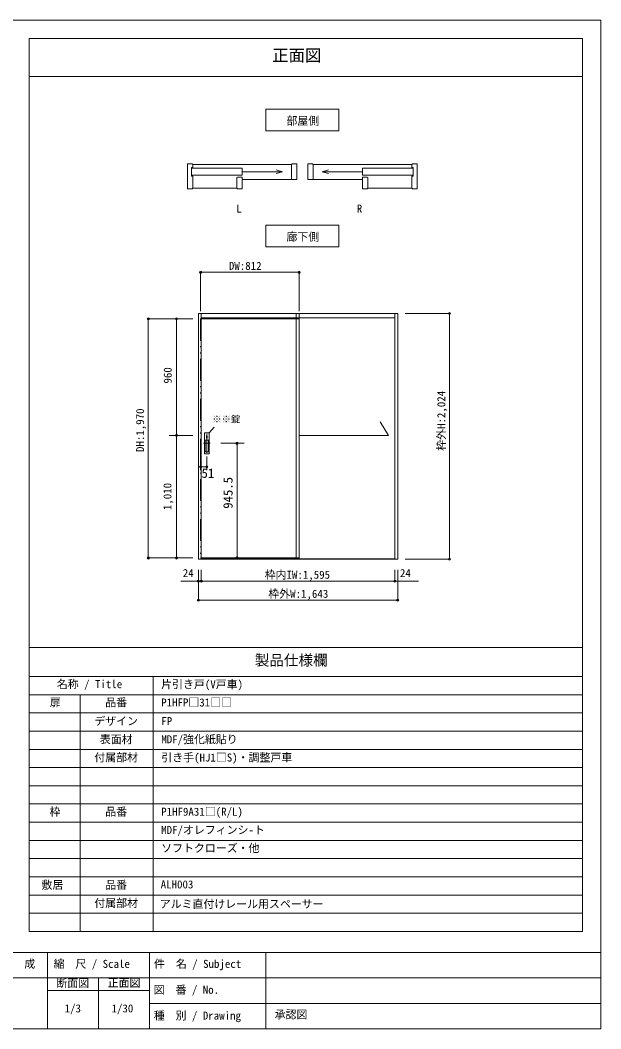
# Model space of a CAD drawing. Units: millimetres on the paper, enlarged 10 times, with parts at other scales. Extents: x -2000 to 2000, y -1385 to 1385.
# Drawn here: x 405 to 2000, y -1385 to 1385 of the extents above; entities that cross this region are included whole.
import ezdxf
from ezdxf.enums import TextEntityAlignment as Align

# ---------------------------------------------------------------- set-up
doc = ezdxf.new("R2010")
doc.units = ezdxf.units.MM
doc.header["$LTSCALE"] = 10
doc.header["$PDMODE"] = 32
doc.header["$PDSIZE"] = 6
doc.linetypes.add('DASHED_DOUBLE_DOTTED', pattern=[11, 6, -1.5, 0.25, -1.5, 0.25, -1.5])
doc.layers.add('1-1_0', color=7, linetype='Continuous', lineweight=18)
doc.layers.add('3-0', color=7, linetype='Continuous', lineweight=20)
doc.styles.add('ＭＳ ゴシック', font='')
doc.styles.get('ＭＳ ゴシック').set_extended_font_data('MS Gothic')

msp = doc.modelspace()

# ---------------------------------------------------------------- linework, layer by layer
at = {"layer": '1-1_0'}
for p, q in [((1950, 1335), (430, 1335)), ((430, -337.5), (430, 1335)), ((1950, -1117.5), (1950, 1335)), ((430, 1230), (1950, 1230)), ((430, -1117.5), (430, -337.5)), ((430, -337.5), (1950, -337.5)), ((430, -417.5), (1950, -417.5)), ((770, -1117.5), (770, -417.5)), ((430, -467.5), (1950, -467.5)), ((570, -1117.5), (570, -467.5)), ((430, -517.5), (1950, -517.5)), ((430, -567.5), (1950, -567.5)), ((430, -617.5), (1950, -617.5)), ((430, -667.5), (1950, -667.5)), ((430, -717.5), (1950, -717.5)), ((430, -767.5), (1950, -767.5)), ((430, -817.5), (1950, -817.5)), ((430, -867.5), (1950, -867.5)), ((430, -917.5), (1950, -917.5)), ((430, -967.5), (1950, -967.5)), ((430, -1017.5), (1950, -1017.5))]:
    msp.add_line(p, q, dxfattribs=at)
at = {"layer": '1-1_0', "lineweight": 20}
for p, q in [((430, -1067.5), (1950, -1067.5)), ((430, -1117.5), (1950, -1117.5)), ((2000, -1175), (-2000, -1175)), ((2000, -1175), (-2000, -1175)), ((480, -1175), (480, -1385)), ((760, -1175), (760, -1385)), ((1080, -1175), (1080, -1385)), ((2000, -1245), (-1190, -1245)), ((2000, -1245), (-1190, -1245)), ((620, -1245), (620, -1385)), ((760, -1280), (480, -1280)), ((2000, -1315), (760, -1315)), ((2000, -1315), (760, -1315)), ((-2000, -1385), (2000, -1385)), ((-2000, -1385), (2000, -1385))]:
    msp.add_line(p, q, dxfattribs=at)
at = {"layer": '1-1_0'}
msp.add_lwpolyline([(2000, -1385), (2000, 1385), (-2000, 1385), (-2000, -1385)], dxfattribs=at)
at = {"layer": '1-1_0', "lineweight": 20}
for points in [[(430, 1230), (1950, 1230), (430, 1230)], [(430, 1230), (430, -337.5), (430, 1230)]]:
    msp.add_lwpolyline(points, dxfattribs=at)
msp.add_lwpolyline([(430, 1230), (1950, 1230), (1950, -337.5), (430, -337.5)], close=True, dxfattribs=at)
at = {"layer": '3-0'}
for p, q in [((877.36, 990.19), (864.46, 990.19)), ((864.46, 921.79), (864.46, 990.19)), ((875.86, 980.59), (875.86, 957.04)), ((878.86, 980.59), (875.86, 980.59)), ((875.86, 978.79), (1014.87, 978.79)), ((878.86, 988.39), (1150.66, 988.39)), ((1014.87, 978.79), (1014.87, 958.99)), ((1125.21, 968.89), (1107.82, 973.55)), ((1150.66, 988.69), (1150.66, 947.59)), ((1165.06, 947.59), (1165.06, 990.19)), ((1195.06, 947.59), (1195.06, 990.19)), ((1209.46, 988.69), (1209.46, 947.59)), ((1481.26, 988.39), (1209.46, 988.39)), ((1234.91, 968.89), (1252.3, 973.55)), ((1484.26, 978.79), (1345.25, 978.79)), ((1345.25, 978.79), (1345.25, 958.99)), ((1481.26, 980.59), (1484.26, 980.59)), ((1482.76, 990.19), (1495.66, 990.19)), ((1484.26, 980.59), (1484.26, 957.04)), ((1495.66, 921.79), (1495.66, 990.19)), ((1014.87, 958.99), (875.86, 958.99)), ((875.86, 957.04), (878.86, 957.04)), ((1014.87, 968.89), (1125.21, 968.89)), ((1014.87, 921.79), (1014.87, 954.19)), ((1014.87, 947.59), (1165.06, 947.59)), ((1125.21, 968.89), (1107.82, 964.23)), ((1345.25, 947.59), (1195.06, 947.59)), ((1234.91, 968.89), (1252.3, 964.23)), ((1345.25, 968.89), (1234.91, 968.89)), ((1345.25, 958.99), (1484.26, 958.99)), ((1345.25, 921.79), (1345.25, 954.19)), ((1484.26, 957.04), (1481.26, 957.04)), ((877.36, 921.79), (864.46, 921.79)), ((878.86, 923.59), (1000.47, 923.59)), ((1481.26, 923.59), (1359.65, 923.59)), ((1482.76, 921.79), (1495.66, 921.79)), ((902.41, 579.59), (894.41, 579.59)), ((900.75, 564.82), (1171.41, 564.82)), ((902.41, 579.59), (1163.41, 579.59)), ((902.41, 567.59), (1163.41, 567.59)), ((1171.41, 579.59), (1163.41, 579.59)), ((1171.41, -93.85), (1171.41, 579.59)), ((1171.41, 579.59), (1442.08, 579.59)), ((1171.41, 569.92), (1171.41, -93.08)), ((1171.41, 567.59), (1171.41, -94.08)), ((1171.41, 567.59), (1434.08, 567.59)), ((1171.41, 564.82), (1171.41, -94.18)), ((1434.08, 579.59), (1434.08, 571.59)), ((1442.08, 579.59), (1434.08, 579.59)), ((1416.36, 244.09), (1393.8, 281.81)), ((908.5, 223.15), (926.78, 223.15)), ((917.75, 249.25), (917.75, 196.98)), ((917.75, 249.25), (917.75, 196.98)), ((917.75, 249.25), (917.75, 196.98)), ((1171.41, 244.09), (1416.36, 244.09)), ((900.75, -91.85), (1171.41, -91.85)), ((902.41, -94.18), (1434.08, -94.18)), ((902.41, -95.08), (1434.08, -95.08))]:
    msp.add_line(p, q, dxfattribs=at)
at = {"layer": '3-0', "color": 4, "lineweight": 9}
for p, q in [((900.75, 692.67), (900.75, 585.51)), ((900.75, 692.67), (1171.41, 692.67)), ((1171.41, 692.67), (1171.41, 585.51)), ((757.03, 564.82), (873.81, 564.82)), ((757.03, 564.82), (757.03, -91.85)), ((814.52, 564.82), (878.98, 564.82)), ((834.52, 223.15), (834.52, 564.82)), ((1462.93, 579.59), (1584.27, 579.59)), ((1584.27, 579.59), (1584.27, -95.08)), ((938.27, 267.59), (924.41, 251.99)), ((814.52, 244.82), (878.98, 244.82)), ((834.52, -91.85), (834.52, 223.15)), ((1020.64, 223.15), (956.18, 223.15)), ((1000.64, -91.85), (1000.64, 223.15)), ((900.75, 149.37), (900.75, 186.83)), ((917.75, 149.37), (917.75, 186.83)), ((917.75, 158.52), (900.75, 158.52)), ((757.03, -91.85), (873.81, -91.85)), ((814.52, -91.85), (878.98, -91.85)), ((1028.75, -91.85), (935.41, -91.85)), ((1028.75, -91.85), (935.41, -91.85)), ((1028.75, -91.85), (935.41, -91.85)), ((1020.64, -91.85), (956.18, -91.85)), ((1462.93, -95.08), (1584.27, -95.08)), ((894.41, -124.9), (894.41, -155.57)), ((894.41, -124.9), (894.41, -155.57)), ((902.41, -124.9), (902.41, -155.57)), ((1434.08, -155.57), (1434.08, -124.9)), ((1442.08, -124.9), (1442.08, -155.57)), ((902.41, -155.57), (845.88, -155.57)), ((894.41, -155.57), (894.41, -207.9)), ((902.41, -155.57), (1499.08, -155.57)), ((1434.08, -155.57), (1490.61, -155.57)), ((1442.08, -207.9), (1442.08, -155.57)), ((894.41, -207.9), (1442.08, -207.9))]:
    msp.add_line(p, q, dxfattribs=at)
at = {"layer": '3-0', "linetype": 'DASHED_DOUBLE_DOTTED'}
msp.add_line((900.75, 564.82), (900.75, -91.85), dxfattribs=at)
at = {"layer": '3-0', "color": 3}
for p, q in [((922.08, 231.99), (913.41, 231.99)), ((913.41, 231.99), (913.41, 199.32)), ((916.91, 243.65), (916.91, 236.99)), ((918.58, 243.65), (916.91, 243.65)), ((918.58, 236.99), (916.91, 236.99)), ((918.41, 243.49), (917.08, 243.49)), ((917.08, 243.49), (917.08, 240.32)), ((918.41, 240.32), (917.08, 240.32)), ((917.41, 242.82), (917.41, 240.99)), ((918.08, 240.99), (917.41, 240.99)), ((918.41, 240.32), (918.41, 243.49)), ((918.58, 236.99), (918.58, 243.65)), ((922.08, 199.32), (922.08, 231.99)), ((922.08, 199.32), (913.41, 199.32))]:
    msp.add_line(p, q, dxfattribs=at)
at = {"layer": '3-0'}
for points in [[(1080.06, 1140.93), (1280.06, 1140.93), (1280.06, 1080.93), (1080.06, 1080.93)], [(1080.06, 762.25), (1280.06, 762.25), (1280.06, 822.25), (1080.06, 822.25)]]:
    msp.add_lwpolyline(points, close=True, dxfattribs=at)
for points in [[(877.36, 990.19), (878.86, 988.69), (878.86, 980.59)], [(1150.66, 988.69), (1152.16, 990.19), (1165.06, 990.19)], [(1209.46, 988.69), (1207.96, 990.19), (1195.06, 990.19)], [(1482.76, 990.19), (1481.26, 988.69), (1481.26, 980.59)], [(877.36, 921.79), (878.86, 923.29), (878.86, 957.04)], [(1000.47, 923.29), (1000.47, 952.69), (1001.97, 954.19), (1014.87, 954.19)], [(1359.65, 923.29), (1359.65, 952.69), (1358.15, 954.19), (1345.25, 954.19)], [(1482.76, 921.79), (1481.26, 923.29), (1481.26, 957.04)], [(1000.47, 923.29), (1001.97, 921.79), (1014.87, 921.79)], [(1359.65, 923.29), (1358.15, 921.79), (1345.25, 921.79)], [(902.41, -95.08), (902.41, 579.59), (894.41, 579.59)], [(894.41, 579.59), (894.41, -95.08), (902.41, -95.08)], [(1163.41, 579.59), (1163.41, -94.18), (1171.41, -94.18)], [(1163.41, 567.59), (1171.41, 567.59), (1171.41, -94.08)], [(1434.08, 579.59), (1434.08, -95.08), (1442.08, -95.08), (1442.08, 579.59)]]:
    msp.add_lwpolyline(points, dxfattribs=at)
at = {"layer": '3-0', "color": 3}
msp.add_lwpolyline([(911.08, 194.32), (924.41, 194.32), (924.41, 251.99), (911.08, 251.99)], close=True, dxfattribs=at)
msp.add_lwpolyline([(918.08, 240.99), (918.08, 242.82), (917.41, 242.82)], dxfattribs=at)
at = {"layer": '3-0', "color": 4}
for p in [(900.75, 692.67), (1171.41, 692.67), (1584.27, 579.59), (757.03, 564.82), (834.52, 564.82), (834.52, 244.82), (1000.64, 223.15), (900.75, 158.52), (917.75, 158.52), (757.03, -91.85), (834.52, -91.85), (1000.64, -91.85), (1584.27, -95.08), (894.41, -155.57), (902.41, -155.57), (1434.08, -155.57), (894.41, -207.9), (1442.08, -207.9)]:
    msp.add_point(p, dxfattribs=at)
at = {"layer": '3-0'}
msp.add_point((900.75, 158.52), dxfattribs=at)

# ---------------------------------------------------------------- texts
at = {"layer": '1-1_0', "style": 'ＭＳ ゴシック'}
for s, height, p in [('正面図', 32.99, (1097.24, 1261.98)), ('製品仕様欄', 29.33, (1049.4, -396.07)), ('名称 / Title', 21.99, (505.64, -456.06)), ('片引き戸(V戸車)', 21.99, (792.33, -456.36)), ('扉', 21.99, (486.33, -506.36)), ('品番', 21.99, (638.67, -506.36)), ('P1HFP□31□□', 21.99, (792.33, -506.36)), ('デザイン', 21.99, (608.75, -557.5)), ('FP', 21.99, (792.7, -557.5)), ('表面材', 21.99, (623.75, -607.5)), ('MDF/強化紙貼り', 21.99, (792.7, -607.5)), ('付属部材', 21.99, (608.75, -657.5)), ('引き手(HJ1□S)・調整戸車', 21.99, (792.7, -657.5)), ('枠', 21.99, (485.67, -806.36)), ('品番', 21.99, (638.67, -806.36)), ('P1HF9A31□(R/L)', 21.99, (792.33, -806.36)), ('MDF/オレフィンシ-ト', 21.99, (792.33, -856.36)), ('ソフトクローズ・他', 21.99, (792.33, -906.36)), ('敷居', 21.99, (463.65, -1007.36)), ('品番', 21.99, (638.75, -1007.5)), ('ALH003', 21.99, (791.06, -1005.99)), ('付属部材', 21.99, (608.75, -1057.5)), ('アルミ直付けレール用スペーサー', 21.99, (788.47, -1059.75)), ('作\u3000成', 21.99, (356.17, -1224.21)), ('縮\u3000尺 / Scale', 21.99, (496.68, -1224.21)), ('件\u3000名 / Subject', 21.99, (772.61, -1224.24)), ('断面図', 21.99, (504.6, -1277.15)), ('正面図', 21.99, (645.4, -1276.44)), ('図\u3000番 / No.', 21.99, (771.77, -1295.35)), ('1/3', 21.99, (527.17, -1346.45)), ('1/30', 21.99, (655.92, -1346.45)), ('種\u3000別 / Drawing', 21.99, (771.94, -1366.29)), ('承認図', 21.99, (1104.03, -1363.1))]:
    msp.add_text(s, height=height, dxfattribs=at).set_placement(p, align=Align.BOTTOM_LEFT)
at = {"layer": '3-0', "style": 'ＭＳ ゴシック'}
for s, height, p in [('部屋側', 21.99, (1136.46, 1090.93)), ('L', 21.99, (998.92, 850.05)), ('R', 21.99, (1329.52, 850.05)), ('廊下側', 21.99, (1136.46, 772.25)), ('DW:812', 21.99, (978.29, 692.67)), ('※※錠', 18.33, (932.69, 274.49)), ('51', 25.66, (903.28, 120.44)), ('24', 21.99, (851.55, -150.9)), ('枠内IW:1,595', 21.99, (1076.62, -155.57)), ('24', 21.99, (1448.28, -150.9)), ('枠外W:1,643', 21.99, (1086.62, -207.9))]:
    msp.add_text(s, height=height, dxfattribs=at).set_placement(p, align=Align.BOTTOM_LEFT)
for s, height, p in [('960', 21.99, (827.78, 387.01)), ('枠外H:2,024', 21.99, (1579.27, 202.42)), ('DH:1,970', 21.99, (752.03, 198.99)), ('1,010', 21.99, (827.02, 39.4)), ('945.5', 25.66, (996.17, 43.21))]:
    msp.add_text(s, height=height, rotation=90, dxfattribs=at).set_placement(p, align=Align.BOTTOM_LEFT)

doc.saveas('drawing.dxf')
